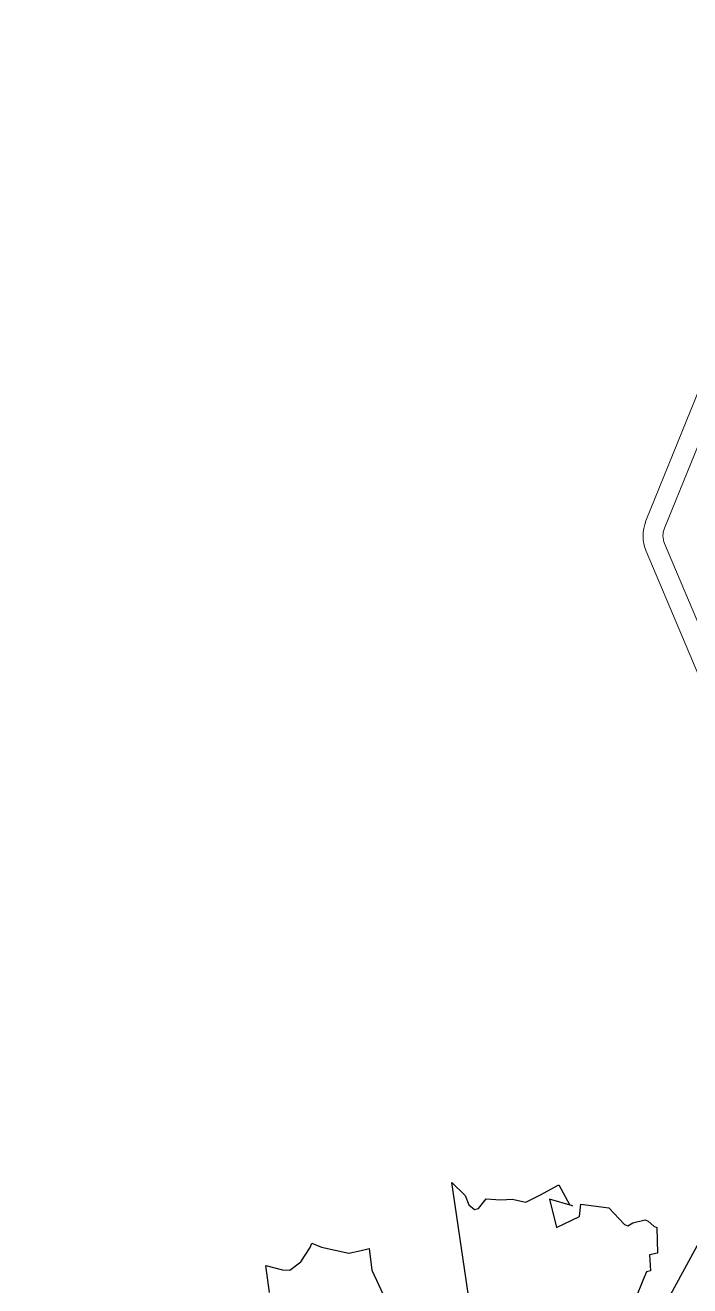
# Model space of a CAD drawing. Header units: millimetres. Extents: x 111 to 1506, y 14 to 566.
# Drawn here: x 258.566 to 260.237, y 91.221 to 94.389 of the extents above; entities that cross this region are included whole.
import ezdxf

# ---------------------------------------------------------------- set-up
doc = ezdxf.new("R2010")
doc.units = ezdxf.units.MM
doc.layers.add('fer', color=8, linetype='Continuous')
doc.layers.add('G', color=254, linetype='Continuous', lineweight=5)
doc.layers.add('PLUMA 0.05', color=240, linetype='Continuous', lineweight=5)

# ---------------------------------------------------------------- blocks, each defined once
blk = doc.blocks.new('ala')
at = {"layer": 'PLUMA 0.05', "color": 25}
for p, q in [((1563.8079, 59.8439), (1562.979, 59.015)), ((1562.9436, 59.0003), (1561.8865, 59.0003))]:
    blk.add_line(p, q, dxfattribs=at)
blk.add_lwpolyline([(1563.8725, 60.9364), (1563.8725, 59.8792, -0.198912), (1563.8432, 59.8085), (1563.0143, 58.9796, -0.198912), (1562.9436, 58.9503), (1561.8865, 58.9503, -0.198912), (1561.8157, 58.9796), (1560.9868, 59.8085, -0.198912), (1560.9575, 59.8792), (1560.9575, 60.9364, -0.198912), (1560.9868, 61.0071), (1561.8157, 61.836, -0.198912), (1561.8865, 61.8653), (1562.9436, 61.8653, -0.198912), (1563.0143, 61.836), (1563.8432, 61.0071, -0.198912)], format="xyb", close=True, dxfattribs=at)
blk.add_arc((1562.9436, 59.0503), 0.05, 270, 315, dxfattribs=at)
blk = doc.blocks.new('tr')
at = {"layer": 'fer', "color": 97}
for p, q in [((1378.1459, 205.9462), (1377.8483, 205.9808)), ((1378.1459, 205.9462), (1377.8483, 205.9808)), ((1377.8543, 205.8682), (1377.9138, 205.8942)), ((1377.8543, 205.8682), (1377.9138, 205.8942)), ((1377.9138, 205.8942), (1377.9257, 205.8768)), ((1377.9138, 205.8942), (1377.9257, 205.8768)), ((1377.9257, 205.8768), (1377.9614, 205.8942)), ((1377.9257, 205.8768), (1377.9614, 205.8942)), ((1377.9614, 205.8942), (1377.9674, 205.8855)), ((1377.9614, 205.8942), (1377.9674, 205.8855)), ((1377.9674, 205.8855), (1377.9912, 205.8855)), ((1377.9674, 205.8855), (1377.9912, 205.8855)), ((1377.9912, 205.8855), (1378.0388, 205.8855)), ((1377.9912, 205.8855), (1378.0388, 205.8855)), ((1377.8483, 205.8422), (1377.8543, 205.8595)), ((1377.8483, 205.8422), (1377.8543, 205.8595)), ((1377.8543, 205.8682), (1377.8543, 205.8682)), ((1377.8543, 205.8595), (1377.8543, 205.8682)), ((1377.8543, 205.8682), (1377.8543, 205.8682)), ((1377.8543, 205.8595), (1377.8543, 205.8682)), ((1377.8483, 205.8335), (1377.8483, 205.8422)), ((1377.8483, 205.8335), (1377.8483, 205.8422)), ((1377.8662, 205.8075), (1377.8483, 205.8335)), ((1377.8662, 205.8075), (1377.8483, 205.8335)), ((1377.8543, 205.7382), (1377.8781, 205.7902)), ((1377.8543, 205.7382), (1377.8781, 205.7902)), ((1377.8781, 205.7988), (1377.8662, 205.8075)), ((1377.8781, 205.7988), (1377.8662, 205.8075)), ((1377.8781, 205.7902), (1377.8781, 205.7988)), ((1377.8781, 205.7902), (1377.8781, 205.7988)), ((1378.6934, 205.7902), (1377.9435, 205.3482)), ((1378.6934, 205.7902), (1377.9435, 205.3482)), ((1377.8721, 205.6688), (1377.8543, 205.7382)), ((1377.8721, 205.6688), (1377.8543, 205.7382)), ((1377.9019, 205.6775), (1377.8721, 205.6688)), ((1377.9019, 205.6775), (1377.8721, 205.6688)), ((1377.9495, 205.6342), (1377.9019, 205.6775)), ((1377.9495, 205.6342), (1377.9019, 205.6775)), ((1377.8483, 205.5995), (1377.884, 205.6429)), ((1377.8483, 205.5995), (1377.884, 205.6429)), ((1377.884, 205.6515), (1377.89, 205.5909)), ((1377.884, 205.6515), (1377.884, 205.6515)), ((1377.884, 205.6429), (1377.884, 205.6515)), ((1377.884, 205.6515), (1377.89, 205.5909)), ((1377.884, 205.6515), (1377.884, 205.6515)), ((1377.884, 205.6429), (1377.884, 205.6515)), ((1377.89, 205.5909), (1377.9495, 205.6342)), ((1377.89, 205.5909), (1377.9495, 205.6342)), ((1377.89, 205.5649), (1377.8483, 205.5995)), ((1377.89, 205.5649), (1377.8483, 205.5995)), ((1377.9197, 205.5389), (1377.89, 205.5649)), ((1377.9197, 205.5389), (1377.89, 205.5649)), ((1377.9257, 205.5042), (1377.9197, 205.5389)), ((1377.9257, 205.5042), (1377.9197, 205.5389)), ((1377.9376, 205.4782), (1377.9257, 205.5042)), ((1377.9376, 205.4782), (1377.9257, 205.5042)), ((1377.9495, 205.4435), (1377.9376, 205.4782)), ((1377.9495, 205.4435), (1377.9376, 205.4782)), ((1377.9793, 205.4349), (1377.9495, 205.4435)), ((1377.9793, 205.4349), (1377.9495, 205.4435)), ((1377.9614, 205.3915), (1377.9793, 205.4089)), ((1377.9614, 205.3915), (1377.9793, 205.4089)), ((1377.9852, 205.4262), (1377.9793, 205.4349)), ((1377.9852, 205.4262), (1377.9793, 205.4349)), ((1377.9793, 205.4089), (1377.9852, 205.4262)), ((1377.9793, 205.4089), (1377.9852, 205.4262)), ((1378.2232, 205.2442), (1378.3839, 205.4175)), ((1378.2232, 205.2442), (1378.3839, 205.4175)), ((1377.9435, 205.3482), (1377.9614, 205.3915)), ((1377.9435, 205.3482), (1377.9614, 205.3915)), ((1377.9435, 205.3482), (1377.9435, 205.3482)), ((1377.9435, 205.3482), (1377.9435, 205.3482)), ((1378.1756, 205.2182), (1378.2232, 205.2442)), ((1378.1756, 205.2182), (1378.2232, 205.2442)), ((1378.1756, 205.2182), (1378.1756, 205.2182)), ((1378.1756, 205.2182), (1378.1756, 205.2182)), ((1378.1875, 205.2009), (1378.1756, 205.2182)), ((1378.1756, 205.2182), (1378.1756, 205.2182)), ((1378.1756, 205.2182), (1378.1756, 205.2182)), ((1378.1875, 205.2009), (1378.1756, 205.2182)), ((1378.2054, 205.1749), (1378.1875, 205.2009)), ((1378.2054, 205.1749), (1378.1875, 205.2009)), ((1378.2113, 205.1402), (1378.2054, 205.1749)), ((1378.2113, 205.1402), (1378.2054, 205.1749)), ((1378.2113, 205.1402), (1378.2113, 205.1402)), ((1378.2173, 205.1056), (1378.2113, 205.1402)), ((1378.2113, 205.1402), (1378.2113, 205.1402)), ((1378.2173, 205.1056), (1378.2113, 205.1402)), ((1378.2173, 205.0796), (1378.2173, 205.1056)), ((1378.2173, 205.0796), (1378.2173, 205.1056)), ((1378.2292, 205.0796), (1378.2173, 205.0796)), ((1378.2292, 205.0796), (1378.2173, 205.0796)), ((1378.2709, 205.0709), (1378.2292, 205.0796)), ((1378.2709, 205.0709), (1378.2292, 205.0796)), ((1378.3006, 205.0536), (1378.2709, 205.0709)), ((1378.3006, 205.0536), (1378.2709, 205.0709)), ((1378.3066, 205.0363), (1378.3006, 205.0536)), ((1378.3066, 205.0363), (1378.3006, 205.0536)), ((1378.3125, 204.9929), (1378.3066, 205.0363)), ((1378.3125, 204.9929), (1378.3066, 205.0363)), ((1378.372, 205.0276), (1378.3125, 204.9929)), ((1378.372, 205.0276), (1378.3125, 204.9929))]:
    blk.add_line(p, q, dxfattribs=at)

msp = doc.modelspace()

# ---------------------------------------------------------------- hatches: boundary and pattern name
at = {"lineweight": 100, "ltscale": 1000}
h = msp.add_hatch(dxfattribs=at)
h.set_pattern_fill('AR-HBONE', color=256, scale=0.046, angle=-22.08523, style=0)
h.set_pattern_definition([(22.914772, (797.12783, 1599.99595), (0.097837146, 0.241122153), [0.552, -0.184]), (112.914772, (797.29731, 1600.0676), (0.097837146, 0.241122153), [0.552, -0.184])])
edge = h.paths.add_edge_path()
edge.add_line((295.08201, 132.30753), (297.74963, 131.63818))
edge.add_line((297.74963, 131.63818), (297.54448, 130.9164))
edge.add_line((297.54448, 130.9164), (248.83294, 99.17733))
edge.add_line((248.83294, 99.17733), (247.06971, 88.40748))
edge.add_line((247.06971, 88.40748), (245.10407, 88.77997))
edge.add_line((245.10407, 88.77997), (247.00179, 100.37129))
edge.add_line((247.00179, 100.37129), (294.89948, 131.58008))
edge.add_line((294.89948, 131.58008), (295.07765, 132.30862))
edge.add_line((295.07765, 132.30862), (297.72701, 131.64385))
at = {"layer": 'G', "lineweight": 100, "ltscale": 1000}
h = msp.add_hatch(dxfattribs=at)
h.set_pattern_fill('AR-HBONE', color=256, scale=0.046, angle=-105.01068, style=0)
h.set_pattern_definition([(299.989322, (1759.44181, -290.11183), (0.251336119, -0.067395514), [0.552, -0.184]), (29.989322, (1759.53378, -290.2712), (0.251336119, -0.067395514), [0.552, -0.184])])
edge = h.paths.add_edge_path()
edge.add_line((245.14386, 88.77243), (288.23794, 78.57046))
edge.add_line((288.23794, 78.57046), (200.7159, 95.15598))
edge.add_line((200.7159, 95.15598), (201.10543, 97.11776))
edge.add_line((201.10543, 97.11776), (290.19297, 80.23558))

# ---------------------------------------------------------------- block references
at = {"color": 251, "lineweight": 100, "rotation": 247.9147716791316}
msp.add_blockref('ala', (793.14561, 1563.57153), dxfattribs=at)
at = {"lineweight": 100, "rotation": 247.9147716791316}
msp.add_blockref('tr', (587.44433, 1445.52672), dxfattribs=at)

doc.saveas('drawing.dxf')
